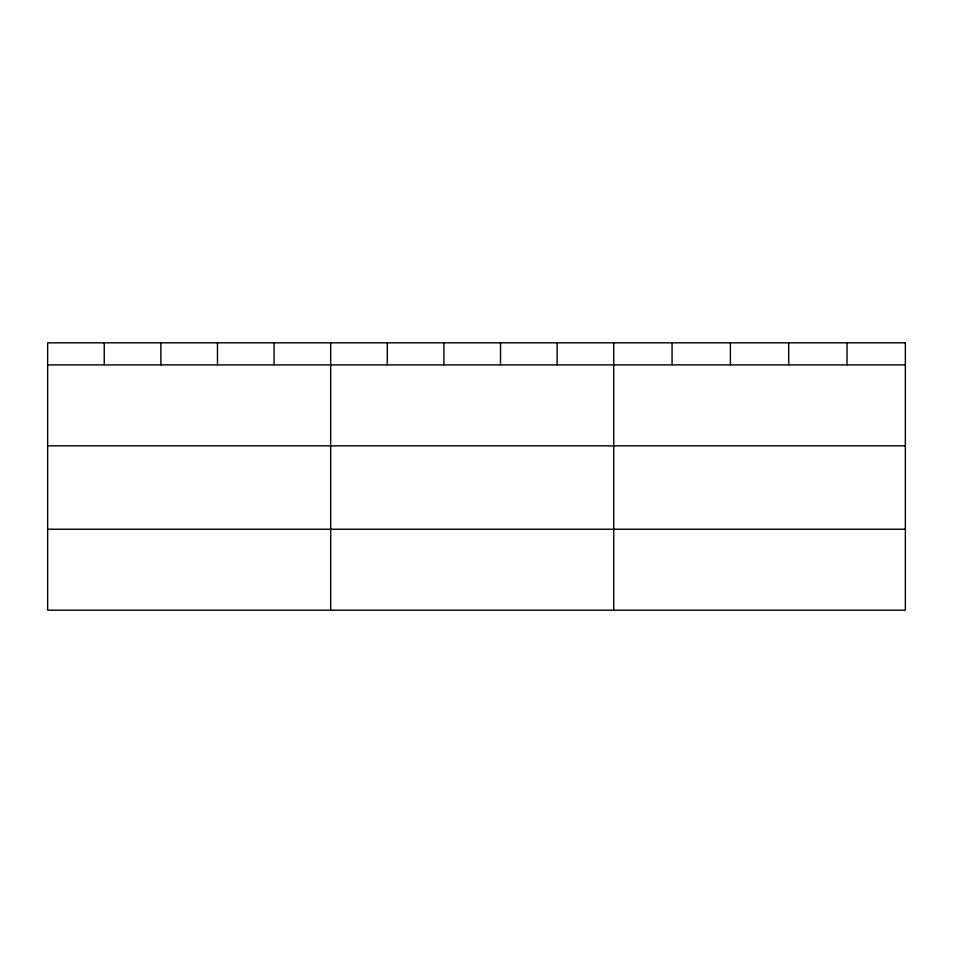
<?xml version="1.0" encoding="UTF-8"?>
<svg xmlns="http://www.w3.org/2000/svg" width="953" height="953" viewBox="0 0 953 953"><rect width="100%" height="100%" fill="white"/><g stroke="black" fill="none" stroke-linecap="round" stroke-linejoin="round"><path stroke-width="1.43" d="M47.65 364.88L905.35 364.88M47.65 445.825L905.35 445.825M47.65 529.237L905.35 529.237M847.026 342.818L847.026 364.88M788.703 342.818L788.703 364.88M730.379 342.818L730.379 364.88M672.056 342.818L672.056 364.88M613.732 342.818L613.732 610.182M557.124 342.818L557.124 364.88M500.516 342.818L500.516 364.88M443.907 342.818L443.907 364.88M387.299 342.818L387.299 364.88M330.691 342.818L330.691 610.182M274.083 342.818L274.083 364.88M217.475 342.818L217.475 364.88M160.866 342.818L160.866 364.88M104.258 342.818L104.258 364.88M905.35 342.818L47.65 342.818L47.65 610.182L905.35 610.182L905.35 342.818"/></g></svg>
